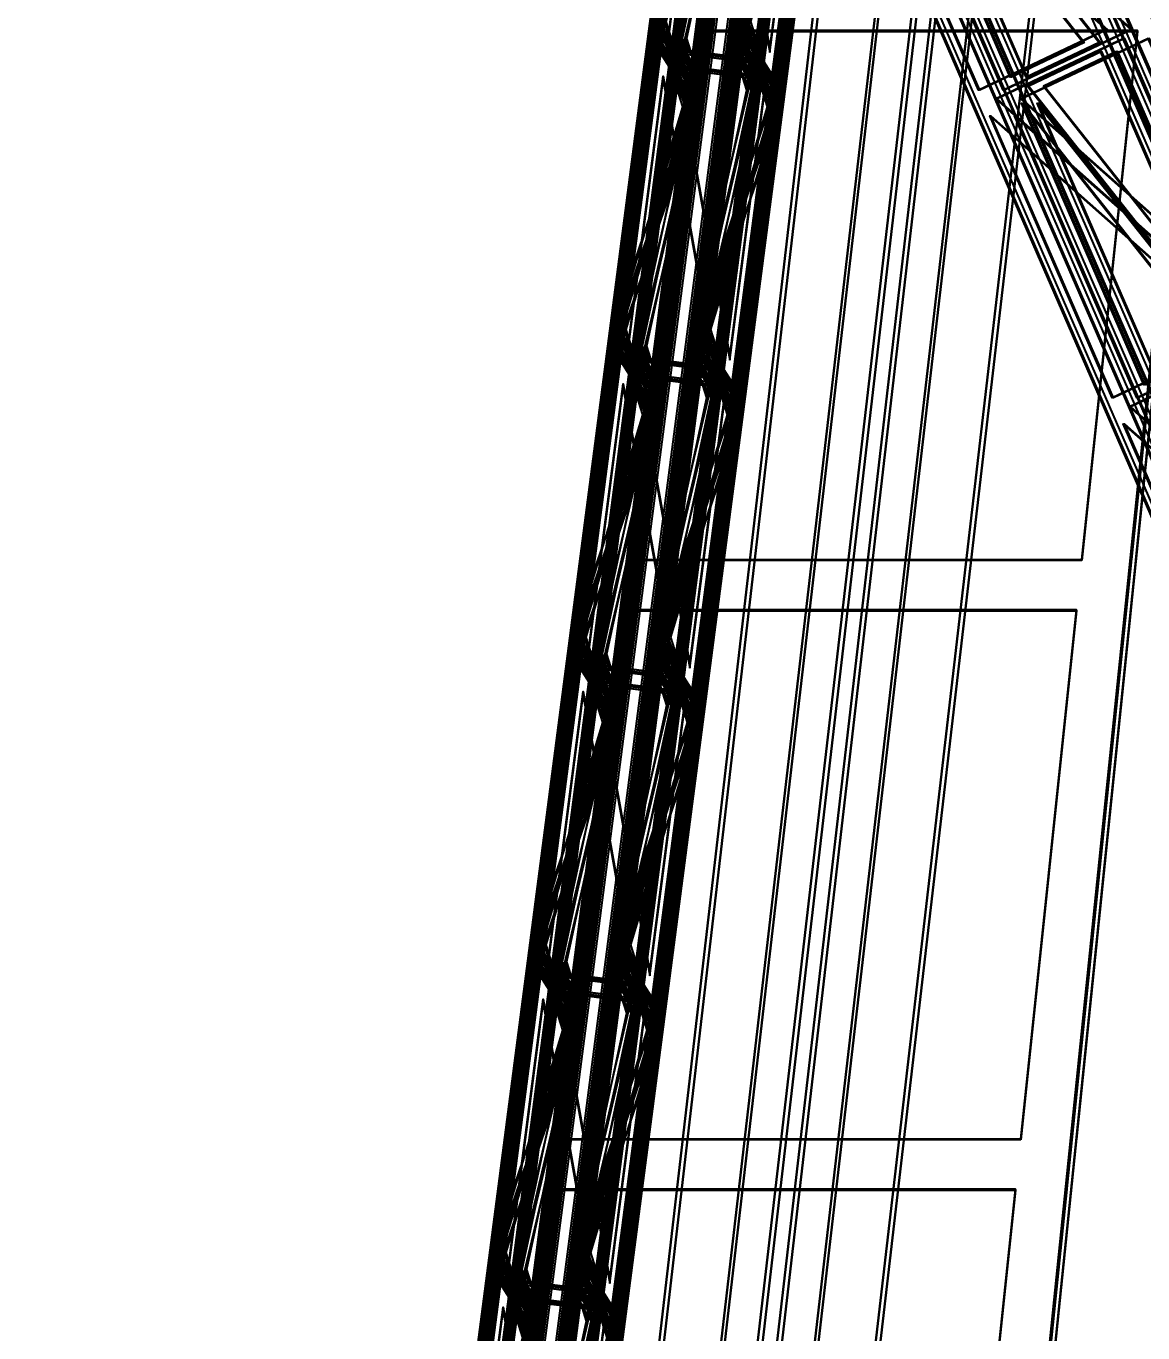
# Model space of a CAD drawing. Header units: millimetres. Extents: x -84906 to 117550, y -3000 to 338000.
# Drawn here: x -15696 to -11765, y 99368 to 103968 of the extents above; entities that cross this region are included whole.
import ezdxf

# ---------------------------------------------------------------- set-up
doc = ezdxf.new("R2010")
doc.units = ezdxf.units.MM
doc.layers.add('D-STR-DIM', color=7, linetype='Continuous', lineweight=13)
doc.layers.add('D-STR-STRC', color=7, linetype='Continuous', lineweight=25)
doc.styles.add('OpenSansCondensed-Light', font='OpenSansCondensed-Light.ttf')
doc.styles.add('TOWER_UNICODE', font='Arial Unicode.ttf')
doc.dimstyles.new('EZDXF', dxfattribs={"dimtxt": 0.25, "dimasz": 0.175, "dimexe": 0.375, "dimexo": 0.125, "dimgap": 0.1, "dimtad": 1, "dimlfac": 100, "dimzin": 12, "dimdsep": 46, "dimtxsty": 'OpenSansCondensed-Light', "dimblk": 'ARCHTICK', "dimcen": 2.5, "dimazin": 3, "dimtfac": 0.5, "dimtmove": 2, "dimatfit": 3})

# ---------------------------------------------------------------- blocks, each defined once
blk = doc.blocks.new('_ARCHTICK')
at = {"color": 0, "linetype": 'BYBLOCK', "const_width": 0.15}
blk.add_lwpolyline([(-0.5, -0.5), (0.5, 0.5)], dxfattribs=at)

msp = doc.modelspace()

# ---------------------------------------------------------------- linework, layer by layer
at = {"layer": 'D-STR-STRC'}
for points in [[(-14886.5, 93173), (-13195.1, 106173)], [(-14573.1, 93173), (-12881.7, 106173)], [(-14912.3, 93132.1), (-13220.8, 106132.1)], [(-14907, 93123.9), (-13215.6, 106123.9)], [(-14901.9, 93146.7), (-13210.5, 106146.7)], [(-14897.4, 93137.6), (-13206, 106137.6)], [(-14893.5, 93160.4), (-13202, 106160.4)], [(-14889.6, 93150.4), (-13198.1, 106150.4)], [(-14883.1, 93162.2), (-13191.7, 106162.2)], [(-14605.7, 93132.1), (-12914.3, 106132.1)], [(-14600.5, 93123.9), (-12909.1, 106123.9)], [(-14592.2, 93146.7), (-12900.8, 106146.7)], [(-14587.7, 93137.6), (-12896.3, 106137.6)], [(-14581.6, 93160.4), (-12890.2, 106160.4)], [(-14577.7, 93150.4), (-12886.3, 106150.4)], [(-14569.7, 93162.2), (-12878.3, 106162.2)], [(-7121.9, 93123.9), (-12768.1, 106123.9)], [(-7104.4, 93132.1), (-12750.7, 106132.1)], [(-14830.8, 93086.7), (-13139.4, 106086.7)], [(-14825.6, 93078.5), (-13134.2, 106078.5)], [(-14824, 93096.3), (-13132.6, 106096.3)], [(-14819.5, 93087.1), (-13128.1, 106087.1)], [(-14818.5, 93105.3), (-13127.1, 106105.3)], [(-14814.6, 93095.2), (-13123.2, 106095.2)], [(-14813.9, 93113.6), (-13122.5, 106113.6)], [(-14810.5, 93102.7), (-13119.1, 106102.7)], [(-14629.7, 93086.7), (-12938.2, 106086.7)], [(-14624.4, 93078.5), (-12933, 106078.5)], [(-14620.8, 93096.3), (-12929.4, 106096.3)], [(-14616.3, 93087.1), (-12924.9, 106087.1)], [(-14613.8, 93105.3), (-12922.4, 106105.3)], [(-14610, 93095.2), (-12918.5, 106095.2)], [(-14608.3, 93113.6), (-12916.9, 106113.6)], [(-14604.9, 93102.7), (-12913.4, 106102.7)], [(-14266.7, 97921.1), (-13213.3, 106078.9)], [(-14266.7, 97921.1), (-13213.3, 106078.9)], [(-14246.7, 97921.1), (-13193.3, 106078.9)], [(-7202, 93078.5), (-12848.3, 106078.5)], [(-7184.6, 93086.7), (-12830.8, 106086.7)], [(-7141.8, 93078.5), (-12788, 106078.5)], [(-7124.3, 93086.7), (-12770.6, 106086.7)], [(-12237.9, 97921.1), (-11399.4, 106078.9)], [(-12217.9, 97921.1), (-11379.4, 106078.9)], [(-12217.9, 97921.1), (-11379.4, 106078.9)], [(-14893.5, 93035.4), (-13202.1, 106035.4)], [(-14893.5, 93035.4), (-13202.1, 106035.4)], [(-14873.7, 93032.8), (-13182.3, 106032.8)], [(-14873.7, 93032.8), (-13182.3, 106032.8)], [(-14893.5, 93028.4), (-13202.1, 106028.4)], [(-14893.5, 93021.1), (-13202.1, 106021.1)], [(-14893.5, 93021.1), (-13202.1, 106021.1)], [(-14873.7, 93025.8), (-13182.3, 106025.8)], [(-14873.7, 93018.6), (-13182.3, 106018.6)], [(-14873.7, 93018.6), (-13182.3, 106018.6)], [(-14477, 92981.4), (-12785.6, 105981.4)], [(-14477, 92981.4), (-12785.6, 105981.4)], [(-14477, 92974.2), (-12785.6, 105974.2)], [(-14477, 92967.2), (-12785.6, 105967.2)], [(-14477, 92967.2), (-12785.6, 105967.2)], [(-14457.2, 92978.9), (-12765.8, 105978.9)], [(-14457.2, 92978.9), (-12765.8, 105978.9)], [(-14457.2, 92971.6), (-12765.8, 105971.6)], [(-14457.2, 92964.6), (-12765.8, 105964.6)], [(-14457.2, 92964.6), (-12765.8, 105964.6)], [(-14745.8, 92897.3), (-13054.4, 105897.3)], [(-14740.7, 92904.8), (-13049.3, 105904.8)], [(-14736.8, 92894.7), (-13045.4, 105894.7)], [(-14734.4, 92912.9), (-13043, 105912.9)], [(-14729.9, 92903.7), (-13038.5, 105903.7)], [(-14726.3, 92921.5), (-13034.9, 105921.5)], [(-14721, 92913.3), (-13029.6, 105913.3)], [(-14540.2, 92897.3), (-12848.7, 105897.3)], [(-14536.1, 92904.8), (-12844.7, 105904.8)], [(-14532.2, 92894.7), (-12840.8, 105894.7)], [(-14531.2, 92912.9), (-12839.7, 105912.9)], [(-14526.7, 92903.7), (-12835.3, 105903.7)], [(-14525.1, 92921.5), (-12833.7, 105921.5)], [(-14519.9, 92913.3), (-12828.5, 105913.3)], [(-7551, 92913.3), (-13197.3, 105913.3)], [(-7533.6, 92921.5), (-13179.8, 105921.5)], [(-7490.8, 92913.3), (-13137, 105913.3)], [(-7473.3, 92921.5), (-13119.6, 105921.5)], [(-14772.9, 92849.6), (-13081.5, 105849.6)], [(-14763, 92862.4), (-13071.5, 105862.4)], [(-14758.5, 92853.3), (-13067.1, 105853.3)], [(-14750.2, 92876.1), (-13058.8, 105876.1)], [(-14745, 92867.9), (-13053.6, 105867.9)], [(-14742.4, 92886.4), (-13051, 105886.4)], [(-14536.8, 92886.4), (-12845.3, 105886.4)], [(-14461.1, 92849.6), (-12769.7, 105849.6)], [(-14453.3, 92862.4), (-12761.9, 105862.4)], [(-14448.8, 92853.3), (-12757.4, 105853.3)], [(-14443.7, 92876.1), (-12752.2, 105876.1)], [(-14438.4, 92867.9), (-12747, 105867.9)], [(-7662.8, 92867.9), (-13309, 105867.9)], [(-7645.3, 92876.1), (-13291.6, 105876.1)], [(-7570.9, 92867.9), (-13217.2, 105867.9)], [(-7553.5, 92876.1), (-13199.7, 105876.1)], [(-14781, 92837.8), (-13089.5, 105837.8)], [(-14777.6, 92827), (-13086.1, 105827)], [(-14769.1, 92839.6), (-13077.6, 105839.6)], [(-14467.6, 92837.8), (-12776.2, 105837.8)], [(-14464.2, 92827), (-12772.8, 105827)], [(-14457.2, 92839.6), (-12765.8, 105839.6)]]:
    msp.add_lwpolyline(points, dxfattribs=at)
for points in [[(-14886.5, 93173), (-14777.6, 92827), (-13086.1, 105827), (-13195.1, 106173)], [(-14870.9, 93173), (-14761.9, 92827), (-13070.5, 105827), (-13179.4, 106173)], [(-14588.8, 93173), (-14479.8, 92827), (-12788.4, 105827), (-12897.4, 106173)], [(-14573.1, 93173), (-14464.2, 92827), (-12772.8, 105827), (-12881.7, 106173)], [(-14912.3, 93132.1), (-14745, 92867.9), (-13053.6, 105867.9), (-13220.8, 106132.1)], [(-14901.9, 93146.7), (-14758.5, 92853.3), (-13067.1, 105853.3), (-13210.5, 106146.7)], [(-14896.9, 93132.1), (-14729.7, 92867.9), (-13038.2, 105867.9), (-13205.5, 106132.1)], [(-14893.5, 93160.4), (-14769.1, 92839.6), (-13077.6, 105839.6), (-13202, 106160.4)], [(-14886.4, 93146.7), (-14743, 92853.3), (-13051.6, 105853.3), (-13195, 106146.7)], [(-14877.9, 93160.4), (-14753.5, 92839.6), (-13062, 105839.6), (-13186.4, 106160.4)], [(-14621, 93132.1), (-14453.8, 92867.9), (-12762.3, 105867.9), (-12929.6, 106132.1)], [(-14607.7, 93146.7), (-14464.3, 92853.3), (-12772.9, 105853.3), (-12916.3, 106146.7)], [(-14605.7, 93132.1), (-14438.4, 92867.9), (-12747, 105867.9), (-12914.3, 106132.1)], [(-14597.2, 93160.4), (-14472.8, 92839.6), (-12781.4, 105839.6), (-12905.8, 106160.4)], [(-14592.2, 93146.7), (-14448.8, 92853.3), (-12757.4, 105853.3), (-12900.8, 106146.7)], [(-14581.6, 93160.4), (-14457.2, 92839.6), (-12765.8, 105839.6), (-12890.2, 106160.4)], [(-7104.4, 93132.1), (-7662.8, 92867.9), (-13309, 105867.9), (-12750.7, 106132.1)], [(-7099.8, 93132.1), (-7658.2, 92867.9), (-13304.4, 105867.9), (-12746.1, 106132.1)], [(-7017.2, 93132.1), (-7575.5, 92867.9), (-13221.8, 105867.9), (-12663.4, 106132.1)], [(-7012.6, 93132.1), (-7570.9, 92867.9), (-13217.2, 105867.9), (-12658.8, 106132.1)], [(-14830.8, 93086.7), (-14721, 92913.3), (-13029.6, 105913.3), (-13139.4, 106086.7)], [(-14824, 93096.3), (-14729.9, 92903.7), (-13038.5, 105903.7), (-13132.6, 106096.3)], [(-14818.5, 93105.3), (-14736.8, 92894.7), (-13045.4, 105894.7), (-13127.1, 106105.3)], [(-14815.5, 93086.7), (-14705.7, 92913.3), (-13014.3, 105913.3), (-13124.1, 106086.7)], [(-14813.9, 93113.6), (-14742.4, 92886.4), (-13051, 105886.4), (-13122.5, 106113.6)], [(-14808.5, 93096.3), (-14714.4, 92903.7), (-13023, 105903.7), (-13117.1, 106096.3)], [(-14802.9, 93105.3), (-14721.3, 92894.7), (-13029.8, 105894.7), (-13111.5, 106105.3)], [(-14798.3, 93113.6), (-14726.8, 92886.4), (-13035.3, 105886.4), (-13106.8, 106113.6)], [(-14645, 93086.7), (-14535.2, 92913.3), (-12843.8, 105913.3), (-12953.6, 106086.7)], [(-14636.3, 93096.3), (-14542.2, 92903.7), (-12850.7, 105903.7), (-12944.9, 106096.3)], [(-14629.7, 93086.7), (-14519.9, 92913.3), (-12828.5, 105913.3), (-12938.2, 106086.7)], [(-14629.4, 93105.3), (-14547.8, 92894.7), (-12856.4, 105894.7), (-12938, 106105.3)], [(-14623.9, 93113.6), (-14552.4, 92886.4), (-12861, 105886.4), (-12932.5, 106113.6)], [(-14620.8, 93096.3), (-14526.7, 92903.7), (-12835.3, 105903.7), (-12929.4, 106096.3)], [(-14613.8, 93105.3), (-14532.2, 92894.7), (-12840.8, 105894.7), (-12922.4, 106105.3)], [(-14608.3, 93113.6), (-14536.8, 92886.4), (-12845.3, 105886.4), (-12916.9, 106113.6)], [(-14266.7, 97922.7), (-12217.9, 97922.7), (-11379.4, 106080.6), (-13213.3, 106080.6)], [(-14266.7, 97921.1), (-12217.9, 97921.1), (-11379.4, 106078.9), (-13213.3, 106078.9)], [(-12217.9, 97919), (-14266.7, 97919), (-13213.3, 106076.9), (-11379.4, 106076.9)], [(-14250.8, 97919), (-14250.8, 97919), (-13197.5, 106076.9), (-13197.5, 106076.9)], [(-7184.6, 93086.7), (-7551, 92913.3), (-13197.3, 105913.3), (-12830.8, 106086.7)], [(-7180, 93086.7), (-7546.4, 92913.3), (-13192.7, 105913.3), (-12826.2, 106086.7)], [(-7128.9, 93086.7), (-7495.3, 92913.3), (-13141.6, 105913.3), (-12775.2, 106086.7)], [(-7124.3, 93086.7), (-7490.8, 92913.3), (-13137, 105913.3), (-12770.6, 106086.7)], [(-12233.8, 97922.7), (-12233.8, 97922.7), (-11395.3, 106080.6), (-11395.3, 106080.6)], [(-14457.2, 92978.9), (-14893.5, 93035.4), (-13202.1, 106035.4), (-12765.8, 105978.9)], [(-14457.2, 92978.9), (-14893.5, 93035.4), (-13202.1, 106035.4), (-12765.8, 105978.9)], [(-14457.2, 92977.8), (-14893.5, 93034.4), (-13202.1, 106034.4), (-12765.8, 105977.8)], [(-14457.2, 92977.8), (-14893.5, 93034.4), (-13202.1, 106034.4), (-12765.8, 105977.8)], [(-13213.1, 97953.2), (-13617, 98046.8), (-12689.4, 106046.8), (-12285.5, 105953.2)], [(-13617, 98046.8), (-13600, 98046.8), (-12672.4, 106046.8), (-12689.4, 106046.8)], [(-13600, 98046.8), (-13617, 98046.8), (-12689.4, 106046.8), (-12672.4, 106046.8)], [(-13617, 98046.8), (-13213.1, 97953.2), (-12285.5, 105953.2), (-12689.4, 106046.8)], [(-13600, 98046.8), (-13404.3, 98001.5), (-12476.7, 106001.5), (-12672.4, 106046.8)], [(-13404.3, 98001.5), (-13600, 98046.8), (-12672.4, 106046.8), (-12476.7, 106001.5)], [(-13074.4, 98001.5), (-13270.1, 98046.8), (-12342.5, 106046.8), (-12146.8, 106001.5)], [(-13270.1, 98046.8), (-13253.1, 98046.8), (-12325.5, 106046.8), (-12342.5, 106046.8)], [(-13253.1, 98046.8), (-13270.1, 98046.8), (-12342.5, 106046.8), (-12325.5, 106046.8)], [(-13270.1, 98046.8), (-13074.4, 98001.5), (-12146.8, 106001.5), (-12342.5, 106046.8)], [(-13253.1, 98046.8), (-12849.2, 97953.2), (-11921.6, 105953.2), (-12325.5, 106046.8)], [(-12849.2, 97953.2), (-13253.1, 98046.8), (-12325.5, 106046.8), (-11921.6, 105953.2)], [(-14457.2, 92971.6), (-14893.5, 93028.4), (-13202.1, 106028.4), (-12765.8, 105971.6)], [(-14457.2, 92965.6), (-14893.5, 93022.2), (-13202.1, 106022.2), (-12765.8, 105965.6)], [(-14457.2, 92965.6), (-14893.5, 93022.2), (-13202.1, 106022.2), (-12765.8, 105965.6)], [(-14457.2, 92964.6), (-14893.5, 93021.1), (-13202.1, 106021.1), (-12765.8, 105964.6)], [(-14457.2, 92964.6), (-14893.5, 93021.1), (-13202.1, 106021.1), (-12765.8, 105964.6)], [(-13404.3, 98001.5), (-13074.4, 98001.5), (-12146.8, 106001.5), (-12476.7, 106001.5)], [(-13074.4, 98001.5), (-13404.3, 98001.5), (-12476.7, 106001.5), (-12146.8, 106001.5)], [(-13061.9, 97998.5), (-13391.8, 97998.5), (-12464.2, 105998.5), (-12134.3, 105998.5)], [(-13391.8, 97998.5), (-13196.1, 97953.2), (-12268.5, 105953.2), (-12464.2, 105998.5)], [(-13196.1, 97953.2), (-13391.8, 97998.5), (-12464.2, 105998.5), (-12268.5, 105953.2)], [(-13391.8, 97998.5), (-13061.9, 97998.5), (-12134.3, 105998.5), (-12464.2, 105998.5)], [(-12866.2, 97953.2), (-13061.9, 97998.5), (-12134.3, 105998.5), (-11938.6, 105953.2)], [(-13061.9, 97998.5), (-12866.2, 97953.2), (-11938.6, 105953.2), (-12134.3, 105998.5)], [(-13196.1, 97953.2), (-13213.1, 97953.2), (-12285.5, 105953.2), (-12268.5, 105953.2)], [(-13213.1, 97953.2), (-13196.1, 97953.2), (-12268.5, 105953.2), (-12285.5, 105953.2)], [(-12849.2, 97953.2), (-12866.2, 97953.2), (-11938.6, 105953.2), (-11921.6, 105953.2)], [(-12866.2, 97953.2), (-12849.2, 97953.2), (-11921.6, 105953.2), (-11938.6, 105953.2)], [(-13078, 103889.1), (-12949.9, 104873.5), (-13262.3, 104913.9)], [(-13078, 103889.1), (-12949.9, 104873.5), (-13262.3, 104913.9)], [(-13078, 103888.1), (-12949.9, 104872.4), (-13262.3, 104912.9)], [(-13078, 103888.1), (-12949.9, 104872.4), (-13262.3, 104912.9)], [(-13078, 103882), (-12949.9, 104866.2), (-13262.3, 104906.8)], [(-13078, 103875.8), (-12949.9, 104860.2), (-13262.3, 104900.7)], [(-13078, 103875.8), (-12949.9, 104860.2), (-13262.3, 104900.7)], [(-13078, 103874.8), (-12949.9, 104859.2), (-13262.3, 104899.7)], [(-13078, 103874.8), (-12949.9, 104859.2), (-13262.3, 104899.7)], [(-13128.4, 103850.3), (-13440.8, 103890.8), (-13312.7, 104875.2)], [(-13128.4, 103850.3), (-13440.8, 103890.8), (-13312.7, 104875.2)], [(-13128.4, 103849.3), (-13440.8, 103889.8), (-13312.7, 104874.2)], [(-13128.4, 103849.3), (-13440.8, 103889.8), (-13312.7, 104874.2)], [(-13128.4, 103843.2), (-13440.8, 103883.8), (-13312.7, 104868)], [(-13128.4, 103837.1), (-13440.8, 103877.6), (-13312.7, 104861.9)], [(-13128.4, 103837.1), (-13440.8, 103877.6), (-13312.7, 104861.9)], [(-13128.4, 103836.1), (-13440.8, 103876.5), (-13312.7, 104860.9)], [(-13128.4, 103836.1), (-13440.8, 103876.5), (-13312.7, 104860.9)], [(-13395.8, 103910), (-13318.7, 103788.2), (-13189.6, 104780.4)], [(-13392.3, 103915.1), (-13326.2, 103779.8), (-13196.8, 104774.3)], [(-13389.3, 103919.8), (-13332, 103771.9), (-13202.3, 104768.7)], [(-13386.9, 103924.1), (-13336.7, 103764.5), (-13206.7, 104763.8)], [(-13380.5, 103910), (-13303.4, 103788.2), (-13174.3, 104780.4)], [(-13376.8, 103915.1), (-13310.7, 103779.8), (-13181.3, 104774.3)], [(-13373.8, 103919.8), (-13316.4, 103771.9), (-13186.7, 104768.7)], [(-13371.3, 103924.1), (-13321, 103764.5), (-13191, 104763.8)], [(-13210, 103910), (-13132.9, 103788.2), (-13003.8, 104780.4)], [(-13204.5, 103915.1), (-13138.4, 103779.8), (-13009, 104774.3)], [(-13200.3, 103919.8), (-13143, 103771.9), (-13013.3, 104768.7)], [(-13196.9, 103924.1), (-13146.7, 103764.5), (-13016.7, 104763.8)], [(-13194.7, 103910), (-13117.6, 103788.2), (-12988.5, 104780.4)], [(-13189, 103915.1), (-13123, 103779.8), (-12993.6, 104774.3)], [(-13184.7, 103919.8), (-13127.4, 103771.9), (-12997.7, 104768.7)], [(-13181.3, 103924.1), (-13131, 103764.5), (-13001, 104763.8)], [(-11974.8, 103910), (-12232.2, 103788.2), (-12663.2, 104780.4)], [(-11970.2, 103910), (-12227.6, 103788.2), (-12658.6, 104780.4)], [(-11919.2, 103910), (-12176.5, 103788.2), (-12607.5, 104780.4)], [(-11914.6, 103910), (-12171.9, 103788.2), (-12602.9, 104780.4)], [(-13477.3, 103955.4), (-13342.7, 103742.8), (-13213.6, 104735)], [(-13470.1, 103965.5), (-13354.7, 103729.4), (-13225.4, 104723.8)], [(-13464.3, 103974.9), (-13364.2, 103716.8), (-13234.5, 104713.6)], [(-13461.9, 103955.4), (-13327.3, 103742.8), (-13198.2, 104735)], [(-13459.5, 103983.5), (-13371.8, 103705.1), (-13241.8, 104704.3)], [(-13454.6, 103965.5), (-13339.3, 103729.4), (-13209.9, 104723.8)], [(-13448.7, 103974.9), (-13348.6, 103716.8), (-13218.9, 104713.6)], [(-13443.9, 103983.5), (-13356.2, 103705.1), (-13226.2, 104704.3)], [(-13186, 103955.4), (-13051.4, 103742.8), (-12922.3, 104735)], [(-13176, 103965.5), (-13060.6, 103729.4), (-12931.2, 104723.8)], [(-13170.7, 103955.4), (-13036.1, 103742.8), (-12907, 104735)], [(-13168.1, 103974.9), (-13068, 103716.8), (-12938.3, 104713.6)], [(-13161.8, 103983.5), (-13074.1, 103705.1), (-12944.1, 104704.3)], [(-13160.5, 103965.5), (-13045.1, 103729.4), (-12915.7, 104723.8)], [(-13152.5, 103974.9), (-13052.4, 103716.8), (-12922.7, 104713.6)], [(-13146.1, 103983.5), (-13058.5, 103705.1), (-12928.4, 104704.3)], [(-11894.6, 103955.4), (-12344, 103742.8), (-12774.9, 104735)], [(-11890.1, 103955.4), (-12339.4, 103742.8), (-12770.3, 104735)], [(-11807.4, 103955.4), (-12256.7, 103742.8), (-12687.7, 104735)], [(-11802.8, 103955.4), (-12252.1, 103742.8), (-12683.1, 104735)], [(-13603.2, 102962.4), (-13473.2, 103961.6), (-13385.5, 103683.1)], [(-13587.5, 102962.4), (-13457.5, 103961.6), (-13369.8, 103683.1)], [(-13305.5, 102962.4), (-13175.5, 103961.6), (-13087.8, 103683.1)], [(-13289.8, 102962.4), (-13159.8, 103961.6), (-13072.1, 103683.1)], [(-13728.5, 102088.7), (-13728.5, 102088.7), (-13488.1, 103950.8), (-13488.1, 103950.8)], [(-13712.7, 102086.6), (-13712.7, 102086.6), (-13472.2, 103948.8), (-13472.2, 103948.8)], [(-13624.6, 102931.7), (-13495.5, 103923.9), (-13360.9, 103711.2)], [(-13616, 102942.8), (-13486.6, 103937.3), (-13371.2, 103701.1)], [(-13609.3, 102931.7), (-13480.2, 103923.9), (-13345.6, 103711.2)], [(-13609, 102953.1), (-13479.3, 103949.9), (-13379.2, 103691.7)], [(-13600.5, 102942.8), (-13471.1, 103937.3), (-13355.7, 103701.1)], [(-13593.4, 102953.1), (-13463.7, 103949.9), (-13363.6, 103691.7)], [(-13538.2, 102090.6), (-11979.8, 102090.6), (-11783.7, 103952.2), (-13302.6, 103952.2)], [(-11979.9, 102088.7), (-13538.2, 102088.7), (-13302.6, 103950.8), (-11783.6, 103950.8)], [(-13538.2, 102088.9), (-11979.8, 102088.9), (-11783.7, 103950.5), (-13302.6, 103950.5)], [(-11979.9, 102086.6), (-13538.2, 102086.6), (-13302.6, 103948.8), (-11783.6, 103948.8)], [(-13333.4, 102931.7), (-13204.3, 103923.9), (-13069.7, 103711.2)], [(-13321.8, 102942.8), (-13192.4, 103937.3), (-13077, 103701.1)], [(-13318.1, 102931.7), (-13189, 103923.9), (-13054.4, 103711.2)], [(-13312.7, 102953.1), (-13183, 103949.9), (-13082.9, 103691.7)], [(-13306.3, 102942.8), (-13176.9, 103937.3), (-13061.5, 103701.1)], [(-13297.1, 102953.1), (-13167.4, 103949.9), (-13067.3, 103691.7)], [(-11402.7, 102931.7), (-11833.6, 103923.9), (-12282.9, 103711.2)], [(-11398.1, 102931.7), (-11829, 103923.9), (-12278.4, 103711.2)], [(-11315.4, 102931.7), (-11746.4, 103923.9), (-12195.7, 103711.2)], [(-11310.8, 102931.7), (-11741.8, 103923.9), (-12191.1, 103711.2)], [(-11805.4, 102090.6), (-11805.4, 102090.6), (-11614.1, 103952.2), (-11614.1, 103952.2)], [(-11789.5, 102088.9), (-11789.5, 102088.9), (-11598.2, 103950.5), (-11598.2, 103950.5)], [(-13543.2, 102886.2), (-13414.1, 103878.5), (-13337, 103756.7)], [(-13538.1, 102892.4), (-13408.7, 103886.9), (-13342.6, 103751.6)], [(-13534, 102897.9), (-13404.3, 103894.7), (-13346.9, 103746.9)], [(-13530.6, 102902.9), (-13400.6, 103902.1), (-13350.4, 103742.6)], [(-13527.9, 102886.2), (-13398.8, 103878.5), (-13321.7, 103756.7)], [(-13522.6, 102892.4), (-13393.2, 103886.9), (-13327.1, 103751.6)], [(-13518.4, 102897.9), (-13388.7, 103894.7), (-13331.4, 103746.9)], [(-13514.9, 102902.9), (-13384.9, 103902.1), (-13334.7, 103742.6)], [(-13357.4, 102886.2), (-13228.3, 103878.5), (-13151.2, 103756.7)], [(-13350.4, 102892.4), (-13221, 103886.9), (-13154.9, 103751.6)], [(-13344.9, 102897.9), (-13215.2, 103894.7), (-13157.9, 103746.9)], [(-13342, 102886.2), (-13212.9, 103878.5), (-13135.8, 103756.7)], [(-13340.6, 102902.9), (-13210.6, 103902.1), (-13160.4, 103742.6)], [(-13334.9, 102892.4), (-13205.5, 103886.9), (-13139.4, 103751.6)], [(-13329.3, 102897.9), (-13199.7, 103894.7), (-13142.3, 103746.9)], [(-13325, 102902.9), (-13195, 103902.1), (-13144.7, 103742.6)], [(-11482.9, 102886.2), (-11913.8, 103878.5), (-12171.2, 103756.7)], [(-11478.3, 102886.2), (-11909.2, 103878.5), (-12166.6, 103756.7)], [(-11427.2, 102886.2), (-11858.1, 103878.5), (-12115.5, 103756.7)], [(-11422.6, 102886.2), (-11853.6, 103878.5), (-12110.9, 103756.7)], [(-13218.9, 102805.8), (-13090.9, 103790.1), (-13403.2, 103830.6)], [(-13218.9, 102805.8), (-13090.9, 103790.1), (-13403.2, 103830.6)], [(-13218.9, 102804.7), (-13090.9, 103789.1), (-13403.2, 103829.6)], [(-13218.9, 102804.7), (-13090.9, 103789.1), (-13403.2, 103829.6)], [(-13218.9, 102798.7), (-13090.9, 103782.8), (-13403.2, 103823.5)], [(-13269.4, 102767), (-13581.7, 102807.5), (-13453.7, 103791.9)], [(-13269.4, 102767), (-13581.7, 102807.5), (-13453.7, 103791.9)], [(-13269.4, 102766), (-13581.7, 102806.4), (-13453.7, 103790.8)], [(-13269.4, 102766), (-13581.7, 102806.4), (-13453.7, 103790.8)], [(-13269.4, 102759.9), (-13581.7, 102800.5), (-13453.7, 103784.7)], [(-13269.4, 102753.8), (-13581.7, 102794.2), (-13453.7, 103778.6)], [(-13269.4, 102753.8), (-13581.7, 102794.2), (-13453.7, 103778.6)], [(-13269.4, 102752.7), (-13581.7, 102793.2), (-13453.7, 103777.6)], [(-13269.4, 102752.7), (-13581.7, 102793.2), (-13453.7, 103777.6)], [(-13218.9, 102792.5), (-13090.9, 103776.9), (-13403.2, 103817.4)], [(-13218.9, 102792.5), (-13090.9, 103776.9), (-13403.2, 103817.4)], [(-13218.9, 102791.5), (-13090.9, 103775.9), (-13403.2, 103816.3)], [(-13218.9, 102791.5), (-13090.9, 103775.9), (-13403.2, 103816.3)], [(-13536.8, 102826.7), (-13459.7, 102704.8), (-13330.6, 103697.1)], [(-13533.2, 102831.8), (-13467.1, 102696.5), (-13337.7, 103690.9)], [(-13530.3, 102836.4), (-13473, 102688.6), (-13343.3, 103685.4)], [(-13521.4, 102826.7), (-13444.3, 102704.8), (-13315.2, 103697.1)], [(-13517.7, 102831.8), (-13451.6, 102696.5), (-13322.2, 103690.9)], [(-13514.7, 102836.4), (-13457.4, 102688.6), (-13327.7, 103685.4)], [(-13350.9, 102826.7), (-13273.8, 102704.8), (-13144.7, 103697.1)], [(-13345.5, 102831.8), (-13279.4, 102696.5), (-13150, 103690.9)], [(-13341.3, 102836.4), (-13283.9, 102688.6), (-13154.2, 103685.4)], [(-13335.6, 102826.7), (-13258.5, 102704.8), (-13129.4, 103697.1)], [(-13330, 102831.8), (-13263.9, 102696.5), (-13134.5, 103690.9)], [(-13325.7, 102836.4), (-13268.3, 102688.6), (-13138.6, 103685.4)], [(-11504.3, 102826.7), (-11761.7, 102704.8), (-12192.7, 103697.1)], [(-11499.7, 102826.7), (-11757.1, 102704.8), (-12188.1, 103697.1)], [(-11448.6, 102826.7), (-11706, 102704.8), (-12137, 103697.1)], [(-11444.1, 102826.7), (-11701.4, 102704.8), (-12132.4, 103697.1)], [(-13618.2, 102872.1), (-13483.6, 102659.4), (-13354.5, 103651.7)], [(-13611.1, 102882.2), (-13495.7, 102646), (-13366.3, 103640.5)], [(-13602.9, 102872.1), (-13468.3, 102659.4), (-13339.2, 103651.7)], [(-13595.6, 102882.2), (-13480.2, 102646), (-13350.8, 103640.5)], [(-13527.9, 102840.7), (-13477.7, 102681.2), (-13347.6, 103680.4)], [(-13512.2, 102840.7), (-13462, 102681.2), (-13332, 103680.4)], [(-13337.9, 102840.7), (-13287.7, 102681.2), (-13157.7, 103680.4)], [(-13327, 102872.1), (-13192.4, 102659.4), (-13063.3, 103651.7)], [(-13322.2, 102840.7), (-13272, 102681.2), (-13142, 103680.4)], [(-13316.9, 102882.2), (-13201.5, 102646), (-13072.1, 103640.5)], [(-13311.7, 102872.1), (-13177.1, 102659.4), (-13048, 103651.7)], [(-13301.4, 102882.2), (-13186, 102646), (-13056.6, 103640.5)], [(-11424.1, 102872.1), (-11873.4, 102659.4), (-12304.4, 103651.7)], [(-11419.5, 102872.1), (-11868.9, 102659.4), (-12299.8, 103651.7)], [(-11336.9, 102872.1), (-11786.2, 102659.4), (-12217.2, 103651.7)], [(-11332.3, 102872.1), (-11781.6, 102659.4), (-12212.6, 103651.7)], [(-13605.3, 102891.6), (-13505.2, 102633.5), (-13375.5, 103630.3)], [(-13600.5, 102900.2), (-13512.8, 102621.7), (-13382.8, 103620.9)], [(-13589.7, 102891.6), (-13489.6, 102633.5), (-13359.9, 103630.3)], [(-13584.8, 102900.2), (-13497.1, 102621.7), (-13367.1, 103620.9)], [(-13309, 102891.6), (-13208.9, 102633.5), (-13079.2, 103630.3)], [(-13302.8, 102900.2), (-13215.1, 102621.7), (-13085.1, 103620.9)], [(-13293.5, 102891.6), (-13193.4, 102633.5), (-13063.7, 103630.3)], [(-13287.1, 102900.2), (-13199.4, 102621.7), (-13069.4, 103620.9)], [(-13749.9, 101869.7), (-13620.2, 102866.5), (-13520.1, 102608.4)], [(-13744.2, 101879.1), (-13614.2, 102878.3), (-13526.5, 102599.8)], [(-13734.3, 101869.7), (-13604.6, 102866.5), (-13504.5, 102608.4)], [(-13728.5, 101879.1), (-13598.5, 102878.3), (-13510.8, 102599.8)], [(-13453.7, 101869.7), (-13324, 102866.5), (-13223.9, 102608.4)], [(-13446.5, 101879.1), (-13316.4, 102878.3), (-13228.8, 102599.8)], [(-13438.1, 101869.7), (-13308.4, 102866.5), (-13208.3, 102608.4)], [(-13430.8, 101879.1), (-13300.8, 102878.3), (-13213.1, 102599.8)], [(-13765.6, 101848.3), (-13636.5, 102840.6), (-13501.9, 102627.9)], [(-13756.9, 101859.5), (-13627.5, 102854), (-13512.1, 102617.8)], [(-13750.3, 101848.3), (-13621.2, 102840.6), (-13486.6, 102627.9)], [(-13741.4, 101859.5), (-13612, 102854), (-13496.7, 102617.8)], [(-13674.9, 101814.6), (-13545.2, 102811.4), (-13487.9, 102663.6)], [(-13671.6, 101819.6), (-13541.6, 102818.8), (-13491.3, 102659.3)], [(-13659.3, 101814.6), (-13529.6, 102811.4), (-13472.3, 102663.6)], [(-13655.9, 101819.6), (-13525.9, 102818.8), (-13475.7, 102659.3)], [(-13485.9, 101814.6), (-13356.2, 102811.4), (-13298.9, 102663.6)], [(-13481.6, 101819.6), (-13351.6, 102818.8), (-13301.3, 102659.3)], [(-13474.4, 101848.3), (-13345.3, 102840.6), (-13210.7, 102627.9)], [(-13470.3, 101814.6), (-13340.6, 102811.4), (-13283.3, 102663.6)], [(-13465.9, 101819.6), (-13335.9, 102818.8), (-13285.7, 102659.3)], [(-13462.7, 101859.5), (-13333.3, 102854), (-13218, 102617.8)], [(-13459.1, 101848.3), (-13329.9, 102840.6), (-13195.4, 102627.9)], [(-13447.3, 101859.5), (-13317.9, 102854), (-13202.5, 102617.8)], [(-10932.1, 101848.3), (-11363.1, 102840.6), (-11812.4, 102627.9)], [(-10927.6, 101848.3), (-11358.5, 102840.6), (-11807.8, 102627.9)], [(-13684.2, 101802.9), (-13555.1, 102795.2), (-13478, 102673.3)], [(-13679, 101809.1), (-13549.7, 102803.5), (-13483.6, 102668.2)], [(-13668.8, 101802.9), (-13539.7, 102795.2), (-13462.6, 102673.3)], [(-13663.6, 101809.1), (-13534.2, 102803.5), (-13468.1, 102668.2)], [(-13498.3, 101802.9), (-13369.2, 102795.2), (-13292.1, 102673.3)], [(-13491.3, 101809.1), (-13361.9, 102803.5), (-13295.8, 102668.2)], [(-13483, 101802.9), (-13353.9, 102795.2), (-13276.8, 102673.3)], [(-13475.8, 101809.1), (-13346.4, 102803.5), (-13280.3, 102668.2)], [(-13359.9, 101722.4), (-13231.8, 102706.8), (-13544.2, 102747.3)], [(-13359.9, 101722.4), (-13231.8, 102706.8), (-13544.2, 102747.3)], [(-13359.9, 101721.4), (-13231.8, 102705.8), (-13544.2, 102746.2)], [(-13359.9, 101721.4), (-13231.8, 102705.8), (-13544.2, 102746.2)], [(-13359.9, 101715.3), (-13231.8, 102699.5), (-13544.2, 102740.1)], [(-13359.9, 101709.2), (-13231.8, 102693.6), (-13544.2, 102734)], [(-13359.9, 101709.2), (-13231.8, 102693.6), (-13544.2, 102734)], [(-13359.9, 101708.1), (-13231.8, 102692.5), (-13544.2, 102733)], [(-13359.9, 101708.1), (-13231.8, 102692.5), (-13544.2, 102733)], [(-13410.3, 101683.7), (-13722.7, 101724.1), (-13594.6, 102708.5)], [(-13410.3, 101683.7), (-13722.7, 101724.1), (-13594.6, 102708.5)], [(-13410.3, 101682.6), (-13722.7, 101723.1), (-13594.6, 102707.5)], [(-13410.3, 101682.6), (-13722.7, 101723.1), (-13594.6, 102707.5)], [(-13410.3, 101676.5), (-13722.7, 101717.2), (-13594.6, 102701.3)], [(-13410.3, 101670.4), (-13722.7, 101710.9), (-13594.6, 102695.3)], [(-13410.3, 101670.4), (-13722.7, 101710.9), (-13594.6, 102695.3)], [(-13410.3, 101669.4), (-13722.7, 101709.9), (-13594.6, 102694.2)], [(-13410.3, 101669.4), (-13722.7, 101709.9), (-13594.6, 102694.2)], [(-13677.7, 101743.3), (-13600.6, 101621.5), (-13471.5, 102613.8)], [(-13674.2, 101748.4), (-13608.1, 101613.1), (-13478.7, 102607.6)], [(-13671.2, 101753.1), (-13613.9, 101605.3), (-13484.2, 102602.1)], [(-13668.8, 101757.4), (-13618.6, 101597.9), (-13488.6, 102597.1)], [(-13662.4, 101743.3), (-13585.3, 101621.5), (-13456.2, 102613.8)], [(-13658.7, 101748.4), (-13592.6, 101613.1), (-13463.2, 102607.6)], [(-13655.7, 101753.1), (-13598.3, 101605.3), (-13468.6, 102602.1)], [(-13653.2, 101757.4), (-13602.9, 101597.9), (-13472.9, 102597.1)], [(-13491.9, 101743.3), (-13414.8, 101621.5), (-13285.7, 102613.8)], [(-13486.4, 101748.4), (-13420.3, 101613.1), (-13291, 102607.6)], [(-13482.2, 101753.1), (-13424.9, 101605.3), (-13295.2, 102602.1)], [(-13478.8, 101757.4), (-13428.6, 101597.9), (-13298.6, 102597.1)], [(-13476.6, 101743.3), (-13399.5, 101621.5), (-13270.4, 102613.8)], [(-13471, 101748.4), (-13404.9, 101613.1), (-13275.5, 102607.6)], [(-13466.6, 101753.1), (-13409.3, 101605.3), (-13279.6, 102602.1)], [(-13463.2, 101757.4), (-13413, 101597.9), (-13282.9, 102597.1)], [(-13759.2, 101788.8), (-13624.6, 101576.1), (-13495.5, 102568.3)], [(-13752, 101798.9), (-13636.7, 101562.7), (-13507.3, 102557.2)], [(-13746.2, 101808.3), (-13646.1, 101550.1), (-13516.4, 102546.9)], [(-13743.8, 101788.8), (-13609.2, 101576.1), (-13480.1, 102568.3)], [(-13741.4, 101816.9), (-13653.7, 101538.4), (-13523.7, 102537.6)], [(-13736.6, 101798.9), (-13621.2, 101562.7), (-13491.8, 102557.2)], [(-13730.6, 101808.3), (-13630.5, 101550.1), (-13500.8, 102546.9)], [(-13725.8, 101816.9), (-13638.1, 101538.4), (-13508.1, 102537.6)], [(-13467.9, 101788.8), (-13333.4, 101576.1), (-13204.2, 102568.3)], [(-13457.9, 101798.9), (-13342.5, 101562.7), (-13213.1, 102557.2)], [(-13452.6, 101788.8), (-13318, 101576.1), (-13188.9, 102568.3)], [(-13450, 101808.3), (-13349.9, 101550.1), (-13220.2, 102546.9)], [(-13443.7, 101816.9), (-13356, 101538.4), (-13226, 102537.6)], [(-13442.4, 101798.9), (-13327, 101562.7), (-13197.6, 102557.2)], [(-13434.4, 101808.3), (-13334.3, 101550.1), (-13204.6, 102546.9)], [(-13428, 101816.9), (-13340.4, 101538.4), (-13210.4, 102537.6)], [(-10953.6, 101788.8), (-11402.9, 101576.1), (-11833.9, 102568.3)], [(-10949, 101788.8), (-11398.3, 101576.1), (-11829.3, 102568.3)], [(-13991.9, 100049.2), (-13991.9, 100049.2), (-13751.4, 101911.3), (-13751.4, 101911.3)], [(-13976, 100047.1), (-13976, 100047.1), (-13735.6, 101909.3), (-13735.6, 101909.3)], [(-13796.3, 100051.1), (-12194.7, 100051.1), (-11998.6, 101912.7), (-13560.7, 101912.7)], [(-12194.8, 100049.2), (-13796.3, 100049.2), (-13560.7, 101911.3), (-11998.5, 101911.3)], [(-13796.3, 100049.5), (-12194.7, 100049.5), (-11998.6, 101911.1), (-13560.7, 101911.1)], [(-12194.8, 100047.1), (-13796.3, 100047.1), (-13560.7, 101909.3), (-11998.5, 101909.3)], [(-12015.1, 100051.1), (-12015.1, 100051.1), (-11823.7, 101912.7), (-11823.7, 101912.7)], [(-11999.2, 100049.5), (-11999.2, 100049.5), (-11807.8, 101911.1), (-11807.8, 101911.1)], [(-13906.5, 100765), (-13777.4, 101757.2), (-13642.8, 101544.6)], [(-13897.9, 100776.2), (-13768.5, 101770.6), (-13653.1, 101534.5)], [(-13891.2, 100765), (-13762.1, 101757.2), (-13627.5, 101544.6)], [(-13890.9, 100786.4), (-13761.2, 101783.2), (-13661.1, 101525.1)], [(-13885.1, 100795.7), (-13755.1, 101794.9), (-13667.4, 101516.5)], [(-13882.4, 100776.2), (-13753, 101770.6), (-13637.6, 101534.5)], [(-13875.3, 100786.4), (-13745.6, 101783.2), (-13645.5, 101525.1)], [(-13869.4, 100795.7), (-13739.4, 101794.9), (-13651.7, 101516.5)], [(-13615.3, 100765), (-13486.2, 101757.2), (-13351.6, 101544.6)], [(-13603.7, 100776.2), (-13474.3, 101770.6), (-13358.9, 101534.5)], [(-13600, 100765), (-13470.9, 101757.2), (-13336.3, 101544.6)], [(-13594.6, 100786.4), (-13464.9, 101783.2), (-13364.8, 101525.1)], [(-13588.2, 100776.2), (-13458.8, 101770.6), (-13343.4, 101534.5)], [(-13587.4, 100795.7), (-13457.4, 101794.9), (-13369.7, 101516.5)], [(-13579, 100786.4), (-13449.3, 101783.2), (-13349.2, 101525.1)], [(-13571.7, 100795.7), (-13441.7, 101794.9), (-13354, 101516.5)], [(-13825.1, 100719.6), (-13696, 101711.8), (-13618.9, 101590)], [(-13820, 100725.7), (-13690.6, 101720.2), (-13624.5, 101584.9)], [(-13815.9, 100731.3), (-13686.2, 101728.1), (-13628.8, 101580.2)], [(-13812.5, 100736.2), (-13682.5, 101735.5), (-13632.3, 101575.9)], [(-13809.8, 100719.6), (-13680.7, 101711.8), (-13603.6, 101590)], [(-13804.5, 100725.7), (-13675.1, 101720.2), (-13609, 101584.9)], [(-13800.3, 100731.3), (-13670.6, 101728.1), (-13613.3, 101580.2)], [(-13796.9, 100736.2), (-13666.8, 101735.5), (-13616.6, 101575.9)], [(-13639.3, 100719.6), (-13510.2, 101711.8), (-13433.1, 101590)], [(-13632.3, 100725.7), (-13502.9, 101720.2), (-13436.8, 101584.9)], [(-13626.8, 100731.3), (-13497.1, 101728.1), (-13439.8, 101580.2)], [(-13623.9, 100719.6), (-13494.8, 101711.8), (-13417.7, 101590)], [(-13622.5, 100736.2), (-13492.5, 101735.5), (-13442.3, 101575.9)], [(-13616.8, 100725.7), (-13487.4, 101720.2), (-13421.3, 101584.9)], [(-13611.2, 100731.3), (-13481.6, 101728.1), (-13424.2, 101580.2)], [(-13606.9, 100736.2), (-13476.9, 101735.5), (-13426.6, 101575.9)], [(-13500.8, 100639.1), (-13372.8, 101623.5), (-13685.1, 101663.9)], [(-13500.8, 100639.1), (-13372.8, 101623.5), (-13685.1, 101663.9)], [(-13500.8, 100638.1), (-13372.8, 101622.4), (-13685.1, 101662.9)], [(-13500.8, 100638.1), (-13372.8, 101622.4), (-13685.1, 101662.9)], [(-13551.3, 100600.3), (-13863.6, 100640.8), (-13735.6, 101625.2)], [(-13551.3, 100600.3), (-13863.6, 100640.8), (-13735.6, 101625.2)], [(-13551.3, 100599.3), (-13863.6, 100639.8), (-13735.6, 101624.2)], [(-13551.3, 100599.3), (-13863.6, 100639.8), (-13735.6, 101624.2)], [(-13551.3, 100593.2), (-13863.6, 100633.8), (-13735.6, 101618)], [(-13500.8, 100632), (-13372.8, 101616.2), (-13685.2, 101656.8)], [(-13500.8, 100625.8), (-13372.8, 101610.2), (-13685.1, 101650.7)], [(-13500.8, 100625.8), (-13372.8, 101610.2), (-13685.1, 101650.7)], [(-13500.8, 100624.8), (-13372.8, 101609.2), (-13685.1, 101649.7)], [(-13500.8, 100624.8), (-13372.8, 101609.2), (-13685.1, 101649.7)], [(-13551.3, 100587.1), (-13863.6, 100627.6), (-13735.6, 101611.9)], [(-13551.3, 100587.1), (-13863.6, 100627.6), (-13735.6, 101611.9)], [(-13551.3, 100586.1), (-13863.6, 100626.5), (-13735.6, 101610.9)], [(-13551.3, 100586.1), (-13863.6, 100626.5), (-13735.6, 101610.9)], [(-13818.7, 100660), (-13741.6, 100538.2), (-13612.5, 101530.4)], [(-13815.1, 100665.1), (-13749, 100529.8), (-13619.6, 101524.3)], [(-13803.4, 100660), (-13726.3, 100538.2), (-13597.1, 101530.4)], [(-13799.6, 100665.1), (-13733.5, 100529.8), (-13604.2, 101524.3)], [(-13632.8, 100660), (-13555.7, 100538.2), (-13426.6, 101530.4)], [(-13627.4, 100665.1), (-13561.3, 100529.8), (-13431.9, 101524.3)], [(-13617.5, 100660), (-13540.4, 100538.2), (-13411.3, 101530.4)], [(-13611.9, 100665.1), (-13545.8, 100529.8), (-13416.4, 101524.3)], [(-13900.1, 100705.4), (-13765.5, 100492.8), (-13636.4, 101485)], [(-13884.8, 100705.4), (-13750.2, 100492.8), (-13621.1, 101485)], [(-13812.2, 100669.8), (-13754.9, 100521.9), (-13625.2, 101518.7)], [(-13809.8, 100674.1), (-13759.6, 100514.5), (-13629.5, 101513.8)], [(-13796.6, 100669.8), (-13739.3, 100521.9), (-13609.6, 101518.7)], [(-13794.1, 100674.1), (-13743.9, 100514.5), (-13613.9, 101513.8)], [(-13623.2, 100669.8), (-13565.8, 100521.9), (-13436.1, 101518.7)], [(-13619.8, 100674.1), (-13569.6, 100514.5), (-13439.6, 101513.8)], [(-13608.9, 100705.4), (-13474.3, 100492.8), (-13345.2, 101485)], [(-13607.6, 100669.8), (-13550.2, 100521.9), (-13420.5, 101518.7)], [(-13604.1, 100674.1), (-13553.9, 100514.5), (-13423.9, 101513.8)], [(-13593.6, 100705.4), (-13459, 100492.8), (-13329.9, 101485)], [(-13893, 100715.5), (-13777.6, 100479.4), (-13648.2, 101473.8)], [(-13887.2, 100724.9), (-13787.1, 100466.8), (-13657.4, 101463.6)], [(-13882.4, 100733.5), (-13794.7, 100455.1), (-13664.7, 101454.3)], [(-13877.5, 100715.5), (-13762.1, 100479.4), (-13632.7, 101473.8)], [(-13871.6, 100724.9), (-13771.5, 100466.8), (-13641.8, 101463.6)], [(-13866.7, 100733.5), (-13779, 100455.1), (-13649, 101454.3)], [(-13598.8, 100715.5), (-13483.4, 100479.4), (-13354, 101473.8)], [(-13590.9, 100724.9), (-13490.8, 100466.8), (-13361.2, 101463.6)], [(-13584.7, 100733.5), (-13497, 100455.1), (-13367, 101454.3)], [(-13583.3, 100715.5), (-13467.9, 100479.4), (-13338.6, 101473.8)], [(-13575.4, 100724.9), (-13475.3, 100466.8), (-13345.6, 101463.6)], [(-13569, 100733.5), (-13481.3, 100455.1), (-13351.3, 101454.3)], [(-14031.8, 99703.1), (-13902.1, 100699.9), (-13802, 100441.7)], [(-14026.1, 99712.4), (-13896.1, 100711.6), (-13808.4, 100433.1)], [(-14016.2, 99703.1), (-13886.5, 100699.9), (-13786.4, 100441.7)], [(-14010.4, 99712.4), (-13880.4, 100711.6), (-13792.7, 100433.1)], [(-13735.6, 99703.1), (-13605.9, 100699.9), (-13505.8, 100441.7)], [(-13728.4, 99712.4), (-13598.4, 100711.6), (-13510.7, 100433.1)], [(-13720, 99703.1), (-13590.3, 100699.9), (-13490.2, 100441.7)], [(-13712.7, 99712.4), (-13582.7, 100711.6), (-13495, 100433.1)], [(-14047.5, 99681.7), (-13918.4, 100673.9), (-13783.8, 100461.2)], [(-14038.8, 99692.8), (-13909.4, 100687.3), (-13794, 100451.1)], [(-14032.2, 99681.7), (-13903.1, 100673.9), (-13768.5, 100461.2)], [(-14023.3, 99692.8), (-13893.9, 100687.3), (-13778.6, 100451.1)], [(-13953.5, 99652.9), (-13823.5, 100652.1), (-13773.2, 100492.6)], [(-13937.8, 99652.9), (-13807.8, 100652.1), (-13757.6, 100492.6)], [(-13763.5, 99652.9), (-13633.5, 100652.1), (-13583.3, 100492.6)], [(-13756.3, 99681.7), (-13627.2, 100673.9), (-13492.6, 100461.2)], [(-13747.8, 99652.9), (-13617.8, 100652.1), (-13567.6, 100492.6)], [(-13744.6, 99692.8), (-13615.3, 100687.3), (-13499.9, 100451.1)], [(-13741, 99681.7), (-13611.9, 100673.9), (-13477.3, 100461.2)], [(-13729.2, 99692.8), (-13599.8, 100687.3), (-13484.4, 100451.1)], [(-13966.1, 99636.2), (-13837, 100628.5), (-13759.9, 100506.7)], [(-13961, 99642.4), (-13831.6, 100636.9), (-13765.5, 100501.6)], [(-13956.8, 99647.9), (-13827.1, 100644.7), (-13769.8, 100496.9)], [(-13950.7, 99636.2), (-13821.6, 100628.5), (-13744.5, 100506.7)], [(-13945.5, 99642.4), (-13816.1, 100636.9), (-13750, 100501.6)], [(-13941.2, 99647.9), (-13811.5, 100644.7), (-13754.2, 100496.9)], [(-13780.2, 99636.2), (-13651.1, 100628.5), (-13574, 100506.7)], [(-13773.2, 99642.4), (-13643.8, 100636.9), (-13577.7, 100501.6)], [(-13767.8, 99647.9), (-13638.1, 100644.7), (-13580.8, 100496.9)], [(-13764.9, 99636.2), (-13635.8, 100628.5), (-13558.7, 100506.7)], [(-13757.7, 99642.4), (-13628.3, 100636.9), (-13562.3, 100501.6)], [(-13752.2, 99647.9), (-13622.5, 100644.7), (-13565.2, 100496.9)], [(-13641.8, 99555.8), (-13513.7, 100540.1), (-13826.1, 100580.6)], [(-13641.8, 99555.8), (-13513.7, 100540.1), (-13826.1, 100580.6)], [(-13641.8, 99554.7), (-13513.7, 100539.1), (-13826.1, 100579.6)], [(-13641.8, 99554.7), (-13513.7, 100539.1), (-13826.1, 100579.6)], [(-13641.8, 99548.7), (-13513.7, 100532.8), (-13826.1, 100573.5)], [(-13641.8, 99542.5), (-13513.7, 100526.9), (-13826.1, 100567.4)], [(-13641.8, 99542.5), (-13513.7, 100526.9), (-13826.1, 100567.4)], [(-13641.8, 99541.5), (-13513.7, 100525.9), (-13826.1, 100566.3)], [(-13641.8, 99541.5), (-13513.7, 100525.9), (-13826.1, 100566.3)], [(-13692.2, 99517), (-14004.6, 99557.5), (-13876.5, 100541.9)], [(-13692.2, 99517), (-14004.6, 99557.5), (-13876.5, 100541.9)], [(-13692.2, 99516), (-14004.6, 99556.4), (-13876.5, 100540.8)], [(-13692.2, 99516), (-14004.6, 99556.4), (-13876.5, 100540.8)], [(-13692.2, 99509.9), (-14004.6, 99550.5), (-13876.5, 100534.7)], [(-13692.2, 99503.8), (-14004.6, 99544.2), (-13876.5, 100528.6)], [(-13692.2, 99503.8), (-14004.6, 99544.2), (-13876.5, 100528.6)], [(-13692.2, 99502.7), (-14004.6, 99543.2), (-13876.5, 100527.6)], [(-13692.2, 99502.7), (-14004.6, 99543.2), (-13876.5, 100527.6)], [(-13959.6, 99576.7), (-13882.5, 99454.8), (-13753.4, 100447.1)], [(-13956.1, 99581.8), (-13890, 99446.5), (-13760.6, 100440.9)], [(-13953.2, 99586.4), (-13895.8, 99438.6), (-13766.1, 100435.4)], [(-13950.7, 99590.7), (-13900.5, 99431.2), (-13770.5, 100430.4)], [(-13944.3, 99576.7), (-13867.2, 99454.8), (-13738.1, 100447.1)], [(-13940.6, 99581.8), (-13874.5, 99446.5), (-13745.1, 100440.9)], [(-13937.6, 99586.4), (-13880.2, 99438.6), (-13750.5, 100435.4)], [(-13935.1, 99590.7), (-13884.8, 99431.2), (-13754.8, 100430.4)], [(-13773.8, 99576.7), (-13696.7, 99454.8), (-13567.6, 100447.1)], [(-13768.3, 99581.8), (-13702.2, 99446.5), (-13572.9, 100440.9)], [(-13764.1, 99586.4), (-13706.8, 99438.6), (-13577.1, 100435.4)], [(-13760.8, 99590.7), (-13710.5, 99431.2), (-13580.5, 100430.4)], [(-13758.5, 99576.7), (-13681.4, 99454.8), (-13552.3, 100447.1)], [(-13752.9, 99581.8), (-13686.8, 99446.5), (-13557.4, 100440.9)], [(-13748.5, 99586.4), (-13691.2, 99438.6), (-13561.5, 100435.4)], [(-13745.1, 99590.7), (-13694.9, 99431.2), (-13564.8, 100430.4)], [(-14041.1, 99622.1), (-13906.5, 99409.4), (-13777.4, 100401.7)], [(-14033.9, 99632.2), (-13918.6, 99396), (-13789.2, 100390.5)], [(-14028.1, 99641.6), (-13928, 99383.5), (-13798.3, 100380.3)], [(-14025.7, 99622.1), (-13891.1, 99409.4), (-13762, 100401.7)], [(-14023.3, 99650.2), (-13935.6, 99371.7), (-13805.6, 100370.9)], [(-14018.5, 99632.2), (-13903.1, 99396), (-13773.7, 100390.5)], [(-14012.5, 99641.6), (-13912.4, 99383.5), (-13782.7, 100380.3)], [(-14007.7, 99650.2), (-13920, 99371.7), (-13790, 100370.9)], [(-13749.9, 99622.1), (-13615.3, 99409.4), (-13486.2, 100401.7)], [(-13739.8, 99632.2), (-13624.4, 99396), (-13495, 100390.5)], [(-13734.5, 99622.1), (-13599.9, 99409.4), (-13470.8, 100401.7)], [(-13731.9, 99641.6), (-13631.8, 99383.5), (-13502.1, 100380.3)], [(-13725.6, 99650.2), (-13637.9, 99371.7), (-13507.9, 100370.9)], [(-13724.3, 99632.2), (-13608.9, 99396), (-13479.5, 100390.5)], [(-13716.3, 99641.6), (-13616.2, 99383.5), (-13486.5, 100380.3)], [(-13710, 99650.2), (-13622.3, 99371.7), (-13492.3, 100370.9)], [(-14233.3, 98179.7), (-14233.3, 98179.7), (-14014.8, 99871.9), (-14014.8, 99871.9)], [(-14217.4, 98177.7), (-14217.4, 98177.7), (-13998.9, 99869.8), (-13998.9, 99869.8)], [(-14032.8, 98181.4), (-12391.8, 98181.4), (-12213.5, 99873.2), (-13818.8, 99873.2)], [(-12391.8, 98179.7), (-14032.8, 98179.7), (-13818.7, 99871.9), (-12213.4, 99871.9)], [(-14032.8, 98179.7), (-12391.8, 98179.7), (-12213.5, 99871.6), (-13818.8, 99871.6)], [(-12391.8, 98177.7), (-14032.8, 98177.7), (-13818.7, 99869.8), (-12213.4, 99869.8)], [(-12207.3, 98181.4), (-12207.3, 98181.4), (-12033.3, 99873.2), (-12033.3, 99873.2)], [(-12191.3, 98179.7), (-12191.3, 98179.7), (-12017.4, 99871.6), (-12017.4, 99871.6)], [(-14188.4, 98598.3), (-14059.3, 99590.6), (-13924.7, 99377.9)], [(-14179.8, 98609.5), (-14050.4, 99604), (-13935, 99367.8)], [(-14173.1, 98598.3), (-14044, 99590.6), (-13909.4, 99377.9)], [(-14172.8, 98619.7), (-14043.1, 99616.5), (-13943, 99358.4)], [(-14167, 98629.1), (-14037, 99628.3), (-13949.3, 99349.8)], [(-14164.3, 98609.5), (-14034.9, 99604), (-13919.5, 99367.8)], [(-14157.2, 98619.7), (-14027.5, 99616.5), (-13927.4, 99358.4)], [(-14151.3, 98629.1), (-14021.3, 99628.3), (-13933.7, 99349.8)], [(-13897.2, 98598.3), (-13768.1, 99590.6), (-13633.5, 99377.9)], [(-13885.6, 98609.5), (-13756.2, 99604), (-13640.8, 99367.8)], [(-13881.9, 98598.3), (-13752.8, 99590.6), (-13618.2, 99377.9)], [(-13876.5, 98619.7), (-13746.8, 99616.5), (-13646.7, 99358.4)], [(-13870.1, 98609.5), (-13740.7, 99604), (-13625.3, 99367.8)], [(-13869.3, 98629.1), (-13739.3, 99628.3), (-13651.6, 99349.8)], [(-13860.9, 98619.7), (-13731.2, 99616.5), (-13631.1, 99358.4)], [(-13853.6, 98629.1), (-13723.6, 99628.3), (-13635.9, 99349.8)], [(-14107, 98552.9), (-13977.9, 99545.2), (-13900.8, 99423.3)], [(-14101.9, 98559.1), (-13972.5, 99553.5), (-13906.4, 99418.2)], [(-14097.8, 98564.6), (-13968.1, 99561.4), (-13910.8, 99413.6)], [(-14094.4, 98569.6), (-13964.4, 99568.8), (-13914.2, 99409.3)], [(-14091.7, 98552.9), (-13962.6, 99545.2), (-13885.5, 99423.3)], [(-14086.4, 98559.1), (-13957, 99553.5), (-13890.9, 99418.2)], [(-14082.2, 98564.6), (-13952.5, 99561.4), (-13895.2, 99413.6)], [(-14078.8, 98569.6), (-13948.8, 99568.8), (-13898.5, 99409.3)], [(-13921.2, 98552.9), (-13792.1, 99545.2), (-13715, 99423.3)], [(-13914.2, 98559.1), (-13784.8, 99553.5), (-13718.7, 99418.2)], [(-13908.7, 98564.6), (-13779, 99561.4), (-13721.7, 99413.6)], [(-13905.8, 98552.9), (-13776.7, 99545.2), (-13699.6, 99423.3)], [(-13904.4, 98569.6), (-13774.4, 99568.8), (-13724.2, 99409.3)], [(-13898.7, 98559.1), (-13769.3, 99553.5), (-13703.2, 99418.2)], [(-13893.2, 98564.6), (-13763.5, 99561.4), (-13706.1, 99413.6)], [(-13888.8, 98569.6), (-13758.8, 99568.8), (-13708.5, 99409.3)], [(-13782.8, 98472.4), (-13654.7, 99456.8), (-13967.1, 99497.3)], [(-13782.8, 98472.4), (-13654.7, 99456.8), (-13967.1, 99497.3)], [(-13833.2, 98433.7), (-14145.5, 98474.1), (-14017.5, 99458.5)], [(-13833.2, 98433.7), (-14145.5, 98474.1), (-14017.5, 99458.5)], [(-13833.2, 98432.6), (-14145.5, 98473.1), (-14017.5, 99457.5)], [(-13833.2, 98432.6), (-14145.5, 98473.1), (-14017.5, 99457.5)], [(-13833.2, 98426.5), (-14145.5, 98467.2), (-14017.5, 99451.3)], [(-13782.8, 98471.4), (-13654.7, 99455.8), (-13967.1, 99496.2)], [(-13782.8, 98471.4), (-13654.7, 99455.8), (-13967.1, 99496.2)], [(-13782.7, 98465.3), (-13654.7, 99449.5), (-13967.1, 99490.1)], [(-13782.8, 98459.2), (-13654.7, 99443.6), (-13967.1, 99484)], [(-13782.8, 98459.2), (-13654.7, 99443.6), (-13967.1, 99484)], [(-13782.8, 98458.1), (-13654.7, 99442.5), (-13967.1, 99483)], [(-13782.8, 98458.1), (-13654.7, 99442.5), (-13967.1, 99483)], [(-13833.2, 98420.4), (-14145.5, 98460.9), (-14017.5, 99445.3)], [(-13833.2, 98420.4), (-14145.5, 98460.9), (-14017.5, 99445.3)], [(-13833.2, 98419.4), (-14145.5, 98459.9), (-14017.5, 99444.2)], [(-13833.2, 98419.4), (-14145.5, 98459.9), (-14017.5, 99444.2)]]:
    msp.add_lwpolyline(points, close=True, dxfattribs=at)

# ---------------------------------------------------------------- dimensions: what is measured, and where the dimension line sits
at = {"layer": 'D-STR-DIM'}
msp.add_linear_dim(base=(-79000, 0), p1=(0, 0), p2=(0, 333000), angle=90, dimstyle='EZDXF', override={"dimtxt": 4200, "dimasz": 1875, "dimexe": 1050, "dimexo": 900, "dimgap": 1050, "dimtad": 1, "dimdec": 0, "dimlfac": 1, "dimlunit": 2, "dimtxsty": 'TOWER_UNICODE', "dimclrd": 7, "dimclre": 7, "dimclrt": 7}, dxfattribs=at).render()

doc.saveas('drawing.dxf')
